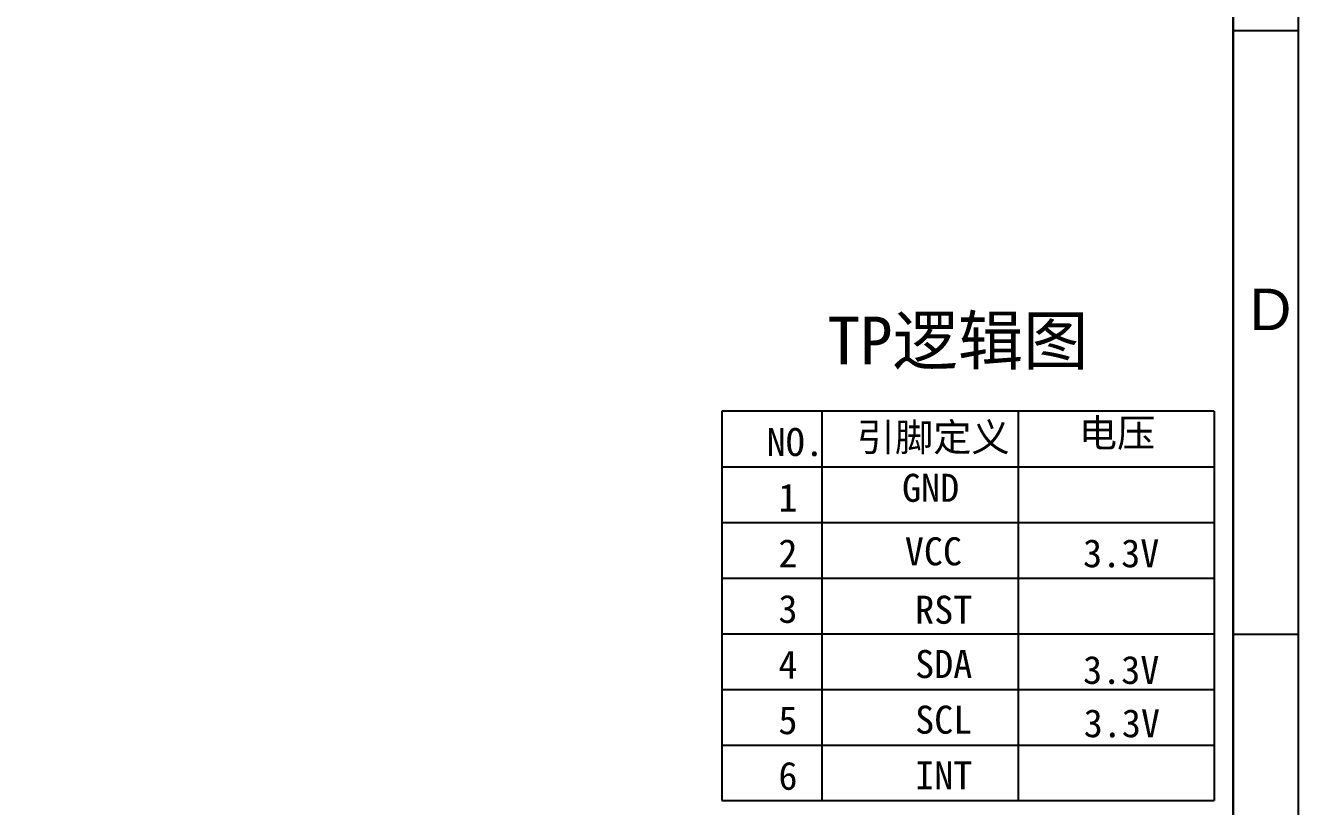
# Model space of a CAD drawing. Header units: millimetres. Extents: x 20905 to 43117, y -15595 to -5301.
# Drawn here: x 25259.5 to 25529.2, y -15337.9 to -15172.3 of the extents above; entities that cross this region are included whole.
import ezdxf

# ---------------------------------------------------------------- set-up
doc = ezdxf.new("R2010")
doc.units = ezdxf.units.MM
doc.header["$LTSCALE"] = 0.2
for name, color, linetype in [('DIM', 4, 'Continuous'), ('Empty_Lay', 7, 'Continuous'), ('图形外框', 7, 'Continuous')]:
    doc.layers.add(name, color=color, linetype=linetype)
doc.styles.get("Standard").update_dxf_attribs({"font": 'simhei.ttf'})
doc.styles.add('宋体', font='arial.ttf')

msp = doc.modelspace()

# ---------------------------------------------------------------- linework, layer by layer
msp.add_line((25515.3478, -14834.989), (25515.3478, -15339.781))
at = {"layer": 'Empty_Lay', "color": 2}
for p, q in [((25511.3112, -15254.0973), (25407.0356, -15254.0973)), ((25407.0356, -15254.0973), (25407.0356, -15336.6128)), ((25428.2258, -15254.0973), (25428.2258, -15336.6128)), ((25469.844, -15254.0973), (25469.844, -15336.6128)), ((25511.3112, -15254.0973), (25511.3112, -15336.6128)), ((25407.0356, -15265.8852), (25511.3112, -15265.8852)), ((25407.0356, -15277.6732), (25511.3112, -15277.6732)), ((25407.0356, -15289.4611), (25511.3112, -15289.4611)), ((25407.0356, -15301.249), (25511.3112, -15301.249)), ((25407.0356, -15313.0369), (25511.3112, -15313.0369)), ((25407.0356, -15324.8249), (25511.3112, -15324.8249)), ((25407.0356, -15336.6128), (25511.3112, -15336.6128))]:
    msp.add_line(p, q, dxfattribs=at)
at = {"layer": '图形外框'}
for points in [[(24554.9575, -14775.179), (24554.9575, -15443.9841), (25529.2178, -15443.9841), (25529.2178, -14775.179)], [(24568.8242, -14789.2591), (24568.8242, -15429.904), (25515.3511, -15429.904), (25515.3511, -14789.2591)]]:
    msp.add_lwpolyline(points, close=True, dxfattribs=at)
for points in [[(25529.2178, -15173.5122), (25515.3511, -15173.5122)], [(25529.2178, -15301.423), (25515.3511, -15301.423)]]:
    msp.add_lwpolyline(points, dxfattribs=at)

# ---------------------------------------------------------------- texts
at = {"layer": 'DIM', "color": 3, "insert": (25429.4177, -15234.0318), "char_height": 10.138288, "width": 207.930987, "attachment_point": 1, "style": '宋体'}
msp.add_mtext('{\\fSimHei|b0|i0|c134|p2;TP逻辑图}', dxfattribs=at)
at = {"layer": 'Empty_Lay', "color": 2, "char_height": 5.94, "attachment_point": 1}
for s, insert, width in [('引脚定义', (25435.6096, -15256.6348), 48.762527), ('电压', (25482.6568, -15255.7355), 48.762527), ('NO.', (25416.5284, -15257.6498), 20.017782), ('GND', (25445.2065, -15267.3501), 20.017782), ('1', (25419.0159, -15269.4279), 20.017782), ('2', (25419.0159, -15281.2158), 20.017782), ('VCC', (25445.7985, -15280.8073), 20.017782), ('3.3V', (25483.5557, -15281.2158), 21.885007), ('3', (25419.0159, -15293.0038), 20.017782), ('RST', (25447.9792, -15293.184), 20.017782), ('4', (25419.0159, -15304.7917), 20.017782), ('SDA', (25447.9792, -15304.6918), 20.017782), ('3.3V', (25483.5645, -15305.9338), 21.885007), ('5', (25419.0159, -15316.5796), 20.017782), ('SCL', (25447.9792, -15316.4798), 20.017782), ('3.3V', (25483.7016, -15317.2321), 21.885007), ('6', (25419.0159, -15328.3675), 20.017782), ('INT', (25447.9792, -15328.2677), 20.017782)]:
    msp.add_mtext(s, dxfattribs=dict(at, insert=insert, width=width))
at = {"layer": '图形外框', "style": '宋体'}
msp.add_text('D', height=8.8001, dxfattribs=at).set_placement((25518.8178, -15236.9149))

doc.saveas('drawing.dxf')
